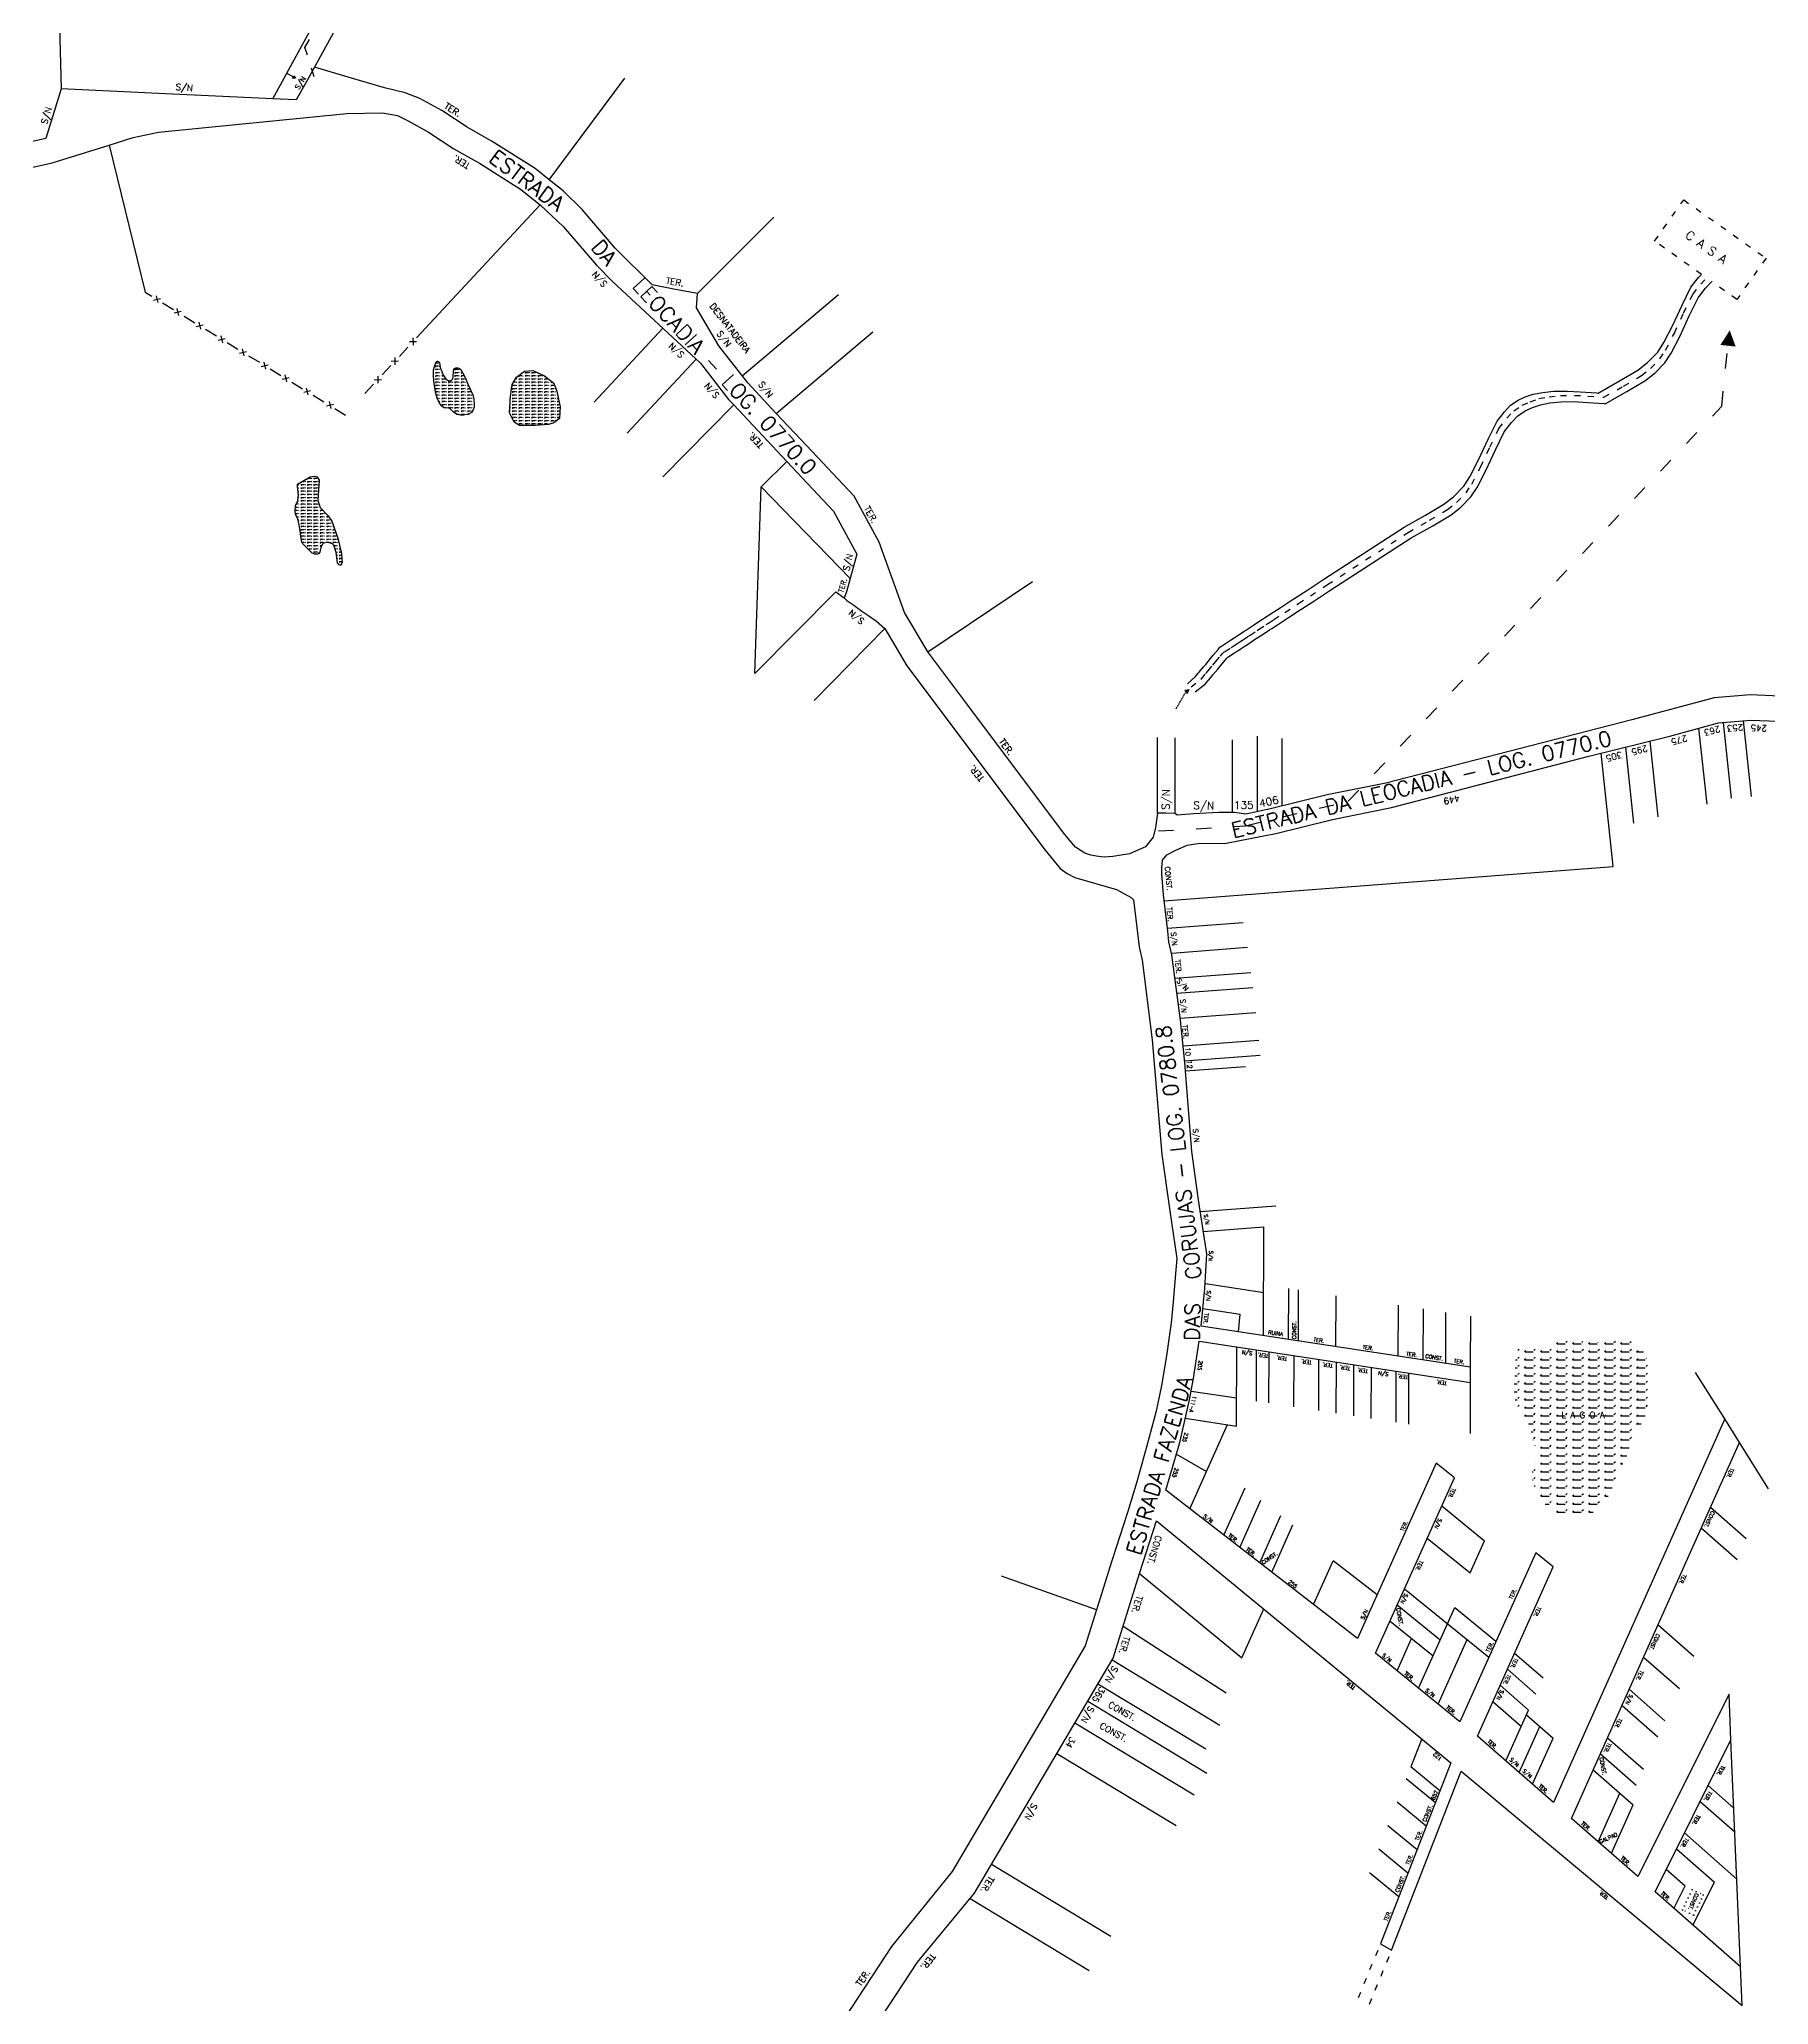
# Model space of a CAD drawing. Extents: x 714896 to 749292, y 8417558 to 8447149.
# Drawn here: x 738551 to 739237, y 8423813 to 8424592 of the extents above; entities that cross this region are included whole.
import ezdxf

# ---------------------------------------------------------------- set-up
doc = ezdxf.new("R2010")
doc.units = 0
doc.header["$MEASUREMENT"] = 0
for name, pattern in [('ACAD_ISO03W100', [30, 12, -18]), ('ACAD_ISO07W100', [3.5, 0.5, -3]), ('DASHED', [0.75, 0.5, -0.25])]:
    doc.linetypes.add(name, pattern=pattern)
for name, color, linetype in [('LOTE', 7, 'CONTINUOUS'), ('NUM-PORTA', 7, 'CONTINUOUS'), ('QUADRA', 6, 'CONTINUOUS'), ('REFERENCIA', 7, 'CONTINUOUS'), ('TEXTO', 7, 'CONTINUOUS'), ('TEXTODERUA', 3, 'CONTINUOUS')]:
    doc.layers.add(name, color=color, linetype=linetype)
doc.styles.add('ROMANS', font='ROMANS.SHX', dxfattribs={"height": 1.5})
pattern_1 = [(0, (0, 0), (0, 1.27), [1.27, -1.27]), (45, (1.27, 0), (9e-17, 1.27000054856), [0.3175, -1.161052, 0.3175, -1.796052])]

msp = doc.modelspace()

# ---------------------------------------------------------------- hatches: boundary and pattern name
at = {"layer": 'LOTE'}
for points in [[(738652.73, 8424576.45), (738652.04, 8424577.33), (738651.61, 8424576.43)], [(739221.11, 8424476.53), (739217.42, 8424470.8), (739223.48, 8424470.14)], [(739006.97, 8424334.29), (739005.15, 8424333.95), (739006.15, 8424332.63)]]:
    msp.add_hatch(color=7, dxfattribs=at).paths.add_polyline_path(points)
at = {"layer": 'REFERENCIA'}
h = msp.add_hatch(dxfattribs=at)
h.set_pattern_fill('FLEX', scale=0.2, style=0)
h.set_pattern_definition(pattern_1)
h.paths.add_polyline_path([(738723, 8424451.05), (738722.11, 8424453.05), (738721.33, 8424454.72), (738720.83, 8424455.83), (738720.25, 8424457.39), (738719.05, 8424459.61), (738718.24, 8424461.08), (738717.71, 8424461.5), (738717.13, 8424461.64), (738716.31, 8424461.64), (738715.76, 8424461.48), (738715.51, 8424461.05), (738715.36, 8424460.36), (738715.25, 8424458.27), (738715.1, 8424457.38), (738714.59, 8424456.87), (738713.82, 8424456.61), (738712.94, 8424456.76), (738712.3, 8424457.32), (738711.44, 8424458.73), (738710.09, 8424461.88), (738709.82, 8424463.87), (738709.49, 8424464.24), (738709.07, 8424464.38), (738708.78, 8424464.33), (738708.3, 8424463.47), (738707.47, 8424460.86), (738707.45, 8424458.41), (738707.66, 8424455.37), (738708.4, 8424451.59), (738708.94, 8424449.69), (738709.65, 8424448), (738710.65, 8424446.61), (738711.45, 8424445.93), (738712.25, 8424445.85), (738713.79, 8424445.69), (738714.19, 8424445.29), (738715.44, 8424444.14), (738716.88, 8424443.18), (738718.1, 8424442.94), (738719.38, 8424442.94), (738721.63, 8424443.42), (738722.5, 8424444.05), (738723.22, 8424445.11), (738723.55, 8424446.11), (738723.55, 8424447.11), (738723.38, 8424449.44)])
h = msp.add_hatch(dxfattribs=at)
h.set_pattern_fill('FLEX', scale=0.2, style=0)
h.set_pattern_definition(pattern_1)
h.paths.add_polyline_path([(738757.33, 8424447.42), (738756.37, 8424452.47), (738755.09, 8424455.61), (738751.49, 8424458.57), (738746.93, 8424460.65), (738743.57, 8424460.33), (738740.4, 8424458.01), (738738.59, 8424455.11), (738738.53, 8424454.31), (738737.77, 8424449.27), (738737.68, 8424445.1), (738737.58, 8424444.91), (738737.58, 8424443.93), (738739.42, 8424440.19), (738741.57, 8424438.87), (738746.19, 8424438.87), (738747.74, 8424438.87), (738752.97, 8424439.27), (738755.2, 8424439.9), (738757.34, 8424441.67), (738757.63, 8424446.41)])
h = msp.add_hatch(dxfattribs=at)
h.set_pattern_fill('FLEX', scale=0.2, style=0)
h.set_pattern_definition(pattern_1)
h.paths.add_polyline_path([(738661.66, 8424409.11), (738661.93, 8424413.19), (738662.16, 8424417.26), (738661.31, 8424418.51), (738660.4, 8424418.75), (738658.61, 8424418.55), (738653.6, 8424415.61), (738653.53, 8424414.81), (738653.9, 8424410.89), (738653.85, 8424410.81), (738653.85, 8424410.36), (738653.53, 8424408.51), (738652.81, 8424407.21), (738652.67, 8424404.66), (738652.88, 8424403.28), (738653.38, 8424402.45), (738653.69, 8424401.77), (738654.16, 8424399.47), (738654.61, 8424397.26), (738654.93, 8424394.95), (738655.25, 8424392.64), (738655.57, 8424392.17), (738659.36, 8424388.24), (738660.41, 8424387.83), (738661.65, 8424387.95), (738662, 8424388.13), (738662.41, 8424388.71), (738662.78, 8424390.49), (738663.35, 8424391.7), (738663.85, 8424392.28), (738665.23, 8424392.53), (738666.57, 8424392.23), (738667.4, 8424391.94), (738667.92, 8424391.47), (738668.94, 8424388.51), (738669.44, 8424384.49), (738670.1, 8424383.73), (738670.57, 8424383.55), (738670.92, 8424383.73), (738671.21, 8424384.67), (738671.12, 8424386.09), (738671.02, 8424388.14), (738669.6, 8424394.28), (738667.18, 8424401), (738665.73, 8424403.08), (738662.49, 8424406.44)])
h = msp.add_hatch(dxfattribs=at)
h.set_pattern_fill('FLEX', color=4, scale=0.5, style=0)
h.set_pattern_definition([(0, (0, 0), (0, 3.175), [3.175, -3.175]), (45, (3.175, 0), (2e-16, 3.1750013714), [0.79375, -2.90263, 0.79375, -4.49013])])
edge = h.paths.add_edge_path()
edge.add_spline(control_points=[(739143.32, 8424036.17), (739142.7, 8424039.38), (739141.63, 8424044.86), (739134.58, 8424052.4), (739136.49, 8424062.22), (739135.81, 8424076.01), (739148.14, 8424073.75), (739157.15, 8424077.93), (739167.87, 8424074.29), (739176.42, 8424078.63), (739183.32, 8424075.69), (739187.28, 8424071.94), (739189.44, 8424066.57), (739187.89, 8424060.14), (739189.78, 8424052.87), (739187.84, 8424045.28), (739182.37, 8424038.83), (739180.87, 8424031.01), (739176.55, 8424023.86), (739174.37, 8424016.62), (739168.78, 8424008.09), (739154, 8424003.38), (739142.59, 8424016.24), (739142.67, 8424026.63), (739145.95, 8424031.34), (739144.23, 8424034.49), (739143.32, 8424036.17)], knot_values=[0, 0, 0, 0, 9.685207, 16.515681, 28.825052, 40.105634, 46.762945, 60.053562, 69.893163, 78.148065, 86.846447, 90.136297, 94.455387, 103.424776, 109.111189, 116.606258, 125.838113, 133.928377, 139.871857, 150.734575, 156.451423, 170.015947, 190.230071, 195.887223, 200.514667, 205.767612, 205.767612, 205.767612, 205.767612], degree=3, periodic=0)
h.paths.add_polyline_path([(739154.25, 8424045.04), (739176.34, 8424045.04), (739176.34, 8424048.79), (739154.25, 8424048.79)], flags=24)

# ---------------------------------------------------------------- linework, layer by layer
at = {"layer": 'LOTE', "color": 7}
for p, q in [((738812.06, 8424491.13), (738842.27, 8424521.35)), ((738597.53, 8424490.28), (738598.19, 8424487.53)), ((738829.79, 8424458.53), (738867.99, 8424490.79)), ((738596.48, 8424488.58), (738599.23, 8424489.24)), ((738604.68, 8424483.45), (738607.43, 8424484.11)), ((738605.72, 8424485.15), (738606.38, 8424482.4)), ((738613.38, 8424478.12), (738616.13, 8424478.78)), ((738614.43, 8424479.82), (738615.09, 8424477.07)), ((738843.3, 8424443.67), (738881.5, 8424475.93)), ((738622.15, 8424472.64), (738624.9, 8424473.3)), ((738623.19, 8424474.35), (738623.85, 8424471.6)), ((738630.59, 8424467.55), (738633.34, 8424468.21)), ((738631.63, 8424469.25), (738632.29, 8424466.5)), ((738697.9, 8424472.1), (738700.72, 8424472.2)), ((738699.26, 8424473.57), (738699.36, 8424470.74)), ((738639.2, 8424462.19), (738641.95, 8424462.85)), ((738640.25, 8424463.9), (738640.9, 8424461.15)), ((738648.54, 8424458.93), (738649.2, 8424456.18)), ((738690.72, 8424464.32), (738693.54, 8424464.42)), ((738692.08, 8424465.79), (738692.18, 8424462.96)), ((738647.5, 8424457.22), (738650.25, 8424457.88)), ((738656, 8424452.02), (738658.75, 8424452.68)), ((738657.05, 8424453.72), (738657.71, 8424450.97)), ((738683.99, 8424456.97), (738686.82, 8424457.07)), ((738685.35, 8424458.43), (738685.45, 8424455.6)), ((738665.08, 8424446.6), (738667.83, 8424447.26)), ((738666.13, 8424448.31), (738666.79, 8424445.56)), ((739005.15, 8424333.95), (739006.97, 8424334.29)), ((739006.15, 8424332.63), (739006.97, 8424334.29)), ((739005.15, 8424333.95), (739006.15, 8424332.63)), ((738994.3, 8424285.32), (738994.3, 8424315.32)), ((739001.41, 8424285.14), (739001.41, 8424315.14)), ((739024.1, 8424285.61), (739024.1, 8424314.4)), ((739034.01, 8424285.92), (739034.01, 8424315.8)), ((739043.75, 8424288.15), (739043.75, 8424314.81)), ((738997.01, 8424250.61), (739174.99, 8424264.19)), ((738998.29, 8424239.69), (739028.31, 8424241.98)), ((739000, 8424229.85), (739030.02, 8424232.14)), ((739001.28, 8424219.93), (739031.3, 8424222.23)), ((739002.05, 8424213.98), (739032.07, 8424216.27)), ((739003.32, 8424204.07), (739033.34, 8424206.36)), ((739004.5, 8424193.13), (739034.5, 8424195.42)), ((739005.07, 8424187.16), (739035.07, 8424189.44)), ((739005.46, 8424183.17), (739029.22, 8424184.99)), ((739011.27, 8424127.5), (739041.28, 8424129.79)), ((739012.5, 8424119.6), (739036.51, 8424121.43)), ((738987.23, 8423984.07), (739027.79, 8423950.72)), ((738980.69, 8423963.22), (739021.59, 8423936.76)), ((738976.36, 8423949.86), (739019.05, 8423924.04)), ((738970.77, 8423940.39), (739013.46, 8423914.57)), ((738966.71, 8423933.5), (739013.92, 8423904.94)), ((738961.63, 8423924.88), (739008.84, 8423896.33)), ((738954.52, 8423912.82), (739001.73, 8423884.27)), ((738928.61, 8423868.89), (738975.83, 8423840.34)), ((738920.1, 8423855.32), (738967.32, 8423826.77))]:
    msp.add_line(p, q, dxfattribs=at)
at = {"layer": 'LOTE', "color": 7, "linetype": 'DASHED', "ltscale": 0.1}
msp.add_line((739001.73, 8424326.62), (739005.58, 8424333.28), dxfattribs=at)
at = {"layer": 'LOTE', "color": 7}
for points in [[(738643.81, 8424568.26), (738710.26, 8424689.86), (738692.34, 8424698.75), (738700.81, 8424716.87), (738727.71, 8424703.58), (738660.35, 8424580.81)], [(738557.03, 8424682.18), (738559.9, 8424572.22)], [(738651.86, 8424576.95), (738649.27, 8424578.26)], [(738753.32, 8424536.21), (738783.24, 8424576.43)], [(738578.9, 8424549.98), (738593.14, 8424491.7)], [(738749.75, 8424526.24), (738700.73, 8424473.55)], [(738593.14, 8424491.7), (738595.84, 8424490.04)], [(738600.1, 8424487.43), (738604.36, 8424484.81)], [(738608.62, 8424482.2), (738612.89, 8424479.58)], [(738617.15, 8424476.97), (738621.41, 8424474.36)], [(738771.07, 8424448.07), (738798.31, 8424477.36)], [(738625.67, 8424471.74), (738629.94, 8424469.13)], [(738697.33, 8424469.89), (738693.92, 8424466.23)], [(738634.2, 8424466.51), (738638.46, 8424463.9)], [(738642.72, 8424461.28), (738646.98, 8424458.67)], [(738690.52, 8424462.57), (738687.11, 8424458.91)], [(738784.26, 8424435.83), (738811.51, 8424465.12)], [(738651.25, 8424456.06), (738655.51, 8424453.44)], [(738683.7, 8424455.24), (738680.3, 8424451.58)], [(738659.77, 8424450.83), (738664.03, 8424448.21)], [(738668.29, 8424445.6), (738672.56, 8424442.98)], [(738798.35, 8424418.54), (738826.42, 8424447.03)], [(738837.27, 8424414.58), (738847.49, 8424424.6)], [(738834.74, 8424340.62), (738837.27, 8424414.58)], [(738837.27, 8424414.58), (738872.59, 8424378.29)], [(738903.32, 8424349.15), (738944.82, 8424377.03)], [(738834.74, 8424340.62), (738866.87, 8424373.01), (738870.21, 8424370.54)], [(738858.3, 8424329.86), (738886.28, 8424358.45)], [(738858.3, 8424329.86), (738886.28, 8424358.45)], [(739212.16, 8424288.83), (739208.94, 8424318.97)], [(739221.85, 8424291.17), (739218.64, 8424321.22)], [(739229.8, 8424291.85), (739226.59, 8424321.87)], [(739183.11, 8424281.39), (739179.9, 8424311.45)], [(739192.81, 8424283.87), (739189.61, 8424313.84)], [(739174.98, 8424264.28), (739170.2, 8424309.05)], [(739036.4, 8424078.29), (739036.51, 8424121.43)], [(739013.37, 8424098.97), (739036.44, 8424095.45)], [(739046.28, 8424076.78), (739046.34, 8424097)], [(739050.24, 8424076.18), (739050.29, 8424096.4)], [(739065.07, 8424073.92), (739065.12, 8424094.14)], [(739012.38, 8424089.02), (739027.17, 8424086.76)], [(739026.51, 8424079.79), (739027.16, 8424086.76)], [(739089.78, 8424070.15), (739089.84, 8424090.37)], [(739099.67, 8424068.64), (739099.72, 8424088.87)], [(739108.56, 8424067.29), (739108.62, 8424087.51)], [(739118.45, 8424065.78), (739118.5, 8424086)], [(739025.64, 8424042.51), (739025.73, 8424073.84)], [(739033.58, 8424052.41), (739033.64, 8424072.64)], [(739038.53, 8424051.66), (739038.58, 8424071.88)], [(739048.41, 8424050.15), (739048.47, 8424070.38)], [(739058.3, 8424048.65), (739058.35, 8424068.87)], [(739065.22, 8424047.59), (739065.27, 8424067.82)], [(739072.14, 8424046.54), (739072.19, 8424066.76)], [(739079.06, 8424045.48), (739079.11, 8424065.71)], [(739088.94, 8424043.98), (739089, 8424064.2)], [(739093.89, 8424043.22), (739093.94, 8424063.45)], [(739219.13, 8424045.33), (739207.59, 8424063.64)], [(739007.68, 8424056.36), (739025.67, 8424053.62)], [(739118.38, 8424039.49), (739118.43, 8424059.72)], [(739005.37, 8424045.6), (739025.64, 8424042.51)], [(739007.17, 8424009.71), (739022.15, 8424043.04)], [(739001.68, 8424031.51), (739013.82, 8424024.52)], [(739236.54, 8424017.68), (739225, 8424036)], [(739020.61, 8423999.31), (739029.05, 8424018.07)], [(739026.94, 8423994.41), (739035.37, 8424013.17)], [(739107, 8424010.86), (739123.97, 8423997.08)], [(739213.53, 8424010.34), (739227.69, 8423997.9)], [(739034.85, 8423988.29), (739043.28, 8424007.05)], [(739039.6, 8423984.62), (739048.03, 8424003.38)], [(739209.86, 8424002.12), (739224.02, 8423989.68)], [(739101.26, 8423998.09), (739118.26, 8423984.29)], [(739118.26, 8423984.29), (739123.97, 8423997.08)], [(739056.2, 8423971.77), (739063.99, 8423989.1)], [(739081.39, 8423975.63), (739063.99, 8423989.1)], [(738970.2, 8423969.72), (738932.47, 8423983)], [(739092.24, 8423978.02), (739125.62, 8423950.92)], [(739027.79, 8423950.72), (739036.49, 8423970.07)], [(739089.37, 8423971.64), (739106.42, 8423957.8)], [(739097.85, 8423938.62), (739112.13, 8423970.59)], [(739112.14, 8423970.58), (739128.49, 8423957.3)], [(739086.51, 8423965.25), (739103.56, 8423951.4)], [(739192.73, 8423963.78), (739206.88, 8423951.34)], [(739089.31, 8423945.55), (739095.02, 8423958.34)], [(739105.61, 8423932.31), (739117.04, 8423957.89)], [(739132.99, 8423946.17), (739144.27, 8423936.31)], [(739135.85, 8423952.56), (739147.14, 8423942.7)], [(739187.01, 8423950.99), (739201.17, 8423938.55)], [(739130.12, 8423939.78), (739141.41, 8423929.92)], [(739181.3, 8423938.21), (739195.46, 8423925.77)], [(739127.26, 8423933.39), (739138.55, 8423923.53)], [(739132.43, 8423909.84), (739141.41, 8423929.93)], [(739178.45, 8423931.82), (739192.6, 8423919.38)], [(739137.7, 8423905.23), (739145.86, 8423923.49)], [(739140.59, 8423928.1), (739151.14, 8423918.89)], [(739099.07, 8423918.63), (739094.72, 8423907.45)], [(739142.98, 8423900.63), (739151.14, 8423918.89)], [(739172.73, 8423919.04), (739186.89, 8423906.6)], [(739225.36, 8423828.24), (739221.62, 8423918.23)], [(739106.3, 8423897.92), (739094.72, 8423907.45)], [(739167.02, 8423906.26), (739182.8, 8423892.39)], [(739169.88, 8423912.65), (739184.04, 8423900.21)], [(739104.49, 8423893.26), (739092.9, 8423902.79)], [(739212.53, 8423900.06), (739222.75, 8423891.08)], [(739100.87, 8423883.94), (739089.28, 8423893.47)], [(739168.97, 8423877.84), (739177.54, 8423897.02)], [(739174.23, 8423873.22), (739182.8, 8423892.39)], [(739209.4, 8423893.8), (739223.14, 8423881.72)], [(739097.24, 8423874.62), (739085.65, 8423884.15)], [(739200.01, 8423875.02), (739215.03, 8423861.81)], [(739203.14, 8423881.28), (739223.92, 8423863)], [(739093.62, 8423865.3), (739082.03, 8423874.83)], [(739090, 8423856), (739078.41, 8423865.53)], [(739195.99, 8423866.97), (739203.49, 8423860.36)], [(739199.02, 8423851.42), (739203.49, 8423860.36)], [(739206.53, 8423844.81), (739215.03, 8423861.81)]]:
    msp.add_lwpolyline(points, dxfattribs=at)
at = {"layer": 'LOTE', "color": 7, "linetype": 'ACAD_ISO03W100', "ltscale": 0.3}
msp.add_lwpolyline([(738660.14, 8424576.93), (738656.49, 8424588.67), (738711.31, 8424684.05), (738712.71, 8424686.55), (738712.94, 8424691.73)], dxfattribs=at)
at = {"layer": 'LOTE', "color": 7}
msp.add_lwpolyline([(738652.04, 8424577.33), (738652.73, 8424576.45), (738651.61, 8424576.43), (738652.04, 8424577.33)], close=True, dxfattribs=at)
at = {"layer": 'LOTE', "color": 7, "linetype": 'ACAD_ISO03W100', "ltscale": 0.2}
for points in [[(739209.91, 8424498.75), (739191.31, 8424511.94), (739202.88, 8424528.26), (739235.5, 8424505.11), (739223.93, 8424488.8), (739213.99, 8424495.85)], [(739007.7, 8424335.29), (739011.56, 8424338.28), (739011.75, 8424338.52), (739013.55, 8424340.63), (739014.37, 8424341.63), (739016.28, 8424343.94), (739017.38, 8424345.28), (739019.27, 8424347.53), (739020.16, 8424348.59), (739020.8, 8424349.14), (739021.16, 8424349.36), (739023.6, 8424350.98), (739024.79, 8424351.74), (739026.18, 8424352.65), (739027.37, 8424353.43), (739028.02, 8424353.85), (739030.2, 8424355.28), (739031.1, 8424355.86), (739033.85, 8424357.63), (739034.44, 8424358.02), (739037.43, 8424359.97), (739038.29, 8424360.53), (739040.49, 8424361.96), (739044.88, 8424364.84), (739049.57, 8424367.89), (739050.23, 8424368.32), (739054.99, 8424371.42), (739061.74, 8424375.82), (739093.64, 8424396.48), (739102.19, 8424401.33), (739109.27, 8424405.55), (739112.87, 8424408.32), (739116.62, 8424412.17), (739118.86, 8424415.62), (739122.36, 8424422.36), (739126, 8424430.28), (739129.65, 8424437.66), (739132.78, 8424441.72), (739135.52, 8424444.65), (739138.91, 8424446.87), (739141.99, 8424448.28), (739145.46, 8424449.51), (739149.53, 8424450.26), (739154.02, 8424450.71), (739159.54, 8424450.81), (739164.87, 8424450.53), (739171.23, 8424450.04), (739179.03, 8424454.47), (739186.11, 8424458.69), (739189.71, 8424461.46), (739193.46, 8424465.31), (739195.71, 8424468.75), (739199.2, 8424475.49), (739202.85, 8424483.41), (739206.49, 8424490.8), (739209.62, 8424494.85), (739212.16, 8424497.56)], [(739073.98, 8423816.06), (739082.75, 8423837.36)], [(739078.36, 8423813.52), (739087.13, 8423834.81)]]:
    msp.add_lwpolyline(points, dxfattribs=at)
at = {"layer": 'LOTE', "color": 7, "ltscale": 0.5}
for points in [[(739006.19, 8424336.53), (739009.4, 8424339.37), (739010.49, 8424340.7), (739010.84, 8424341.14), (739012.62, 8424343.23), (739013.45, 8424344.24), (739015.37, 8424346.55), (739016.46, 8424347.89), (739018.35, 8424350.13), (739019.1, 8424351.04), (739019.44, 8424351.33), (739019.66, 8424351.47), (739022.12, 8424353.09), (739023.3, 8424353.84), (739024.71, 8424354.77), (739025.88, 8424355.54), (739026.53, 8424355.95), (739028.72, 8424357.39), (739029.61, 8424357.96), (739032.38, 8424359.75), (739032.98, 8424360.15), (739035.95, 8424362.08), (739036.81, 8424362.64), (739039.01, 8424364.07), (739043.4, 8424366.96), (739048.09, 8424370), (739048.74, 8424370.43), (739053.51, 8424373.53), (739060.26, 8424377.93), (739092.09, 8424398.55), (739100.6, 8424403.38), (739107.83, 8424407.69), (739111.69, 8424410.66), (739115.74, 8424414.81), (739118.18, 8424418.56), (739121.76, 8424425.47), (739125.42, 8424433.41), (739128.93, 8424440.54), (739131.84, 8424444.3), (739134.3, 8424446.93), (739137.28, 8424448.88), (739140.08, 8424450.17), (739143.26, 8424451.29), (739147.04, 8424451.99), (739151.32, 8424452.42), (739156.65, 8424452.51), (739161.86, 8424452.24), (739168.46, 8424451.74), (739168.93, 8424451.68), (739168.93, 8424451.68), (739177.44, 8424456.52), (739184.67, 8424460.82), (739188.53, 8424463.79), (739192.58, 8424467.95), (739195.02, 8424471.7), (739198.6, 8424478.6), (739202.26, 8424486.54), (739205.77, 8424493.67), (739208.68, 8424497.44), (739209.91, 8424498.75)], [(739009.23, 8424333.31), (739013.33, 8424336.49), (739013.68, 8424336.93), (739015.46, 8424339.02), (739016.3, 8424340.03), (739018.21, 8424342.35), (739019.3, 8424343.68), (739021.19, 8424345.93), (739021.94, 8424346.83), (739022.29, 8424347.12), (739022.51, 8424347.26), (739024.96, 8424348.88), (739026.15, 8424349.64), (739027.55, 8424350.56), (739028.73, 8424351.33), (739029.38, 8424351.75), (739031.57, 8424353.18), (739032.45, 8424353.76), (739035.23, 8424355.54), (739035.82, 8424355.94), (739038.79, 8424357.87), (739039.66, 8424358.43), (739041.85, 8424359.87), (739046.25, 8424362.75), (739050.93, 8424365.8), (739051.59, 8424366.22), (739056.36, 8424369.32), (739063.1, 8424373.72), (739094.94, 8424394.34), (739103.44, 8424399.17), (739110.67, 8424403.48), (739114.54, 8424406.45), (739118.58, 8424410.6), (739121.03, 8424414.36), (739124.6, 8424421.26), (739128.26, 8424429.2), (739131.78, 8424436.33), (739134.69, 8424440.1), (739137.14, 8424442.72), (739140.12, 8424444.68), (739142.93, 8424445.96), (739146.1, 8424447.08), (739149.88, 8424447.78), (739154.16, 8424448.22), (739159.5, 8424448.31), (739164.71, 8424448.04), (739171.3, 8424447.53), (739171.78, 8424447.47), (739171.78, 8424447.47), (739180.28, 8424452.31), (739187.52, 8424456.62), (739191.38, 8424459.58), (739195.42, 8424463.74), (739197.87, 8424467.49), (739201.45, 8424474.39), (739205.1, 8424482.33), (739208.62, 8424489.47), (739211.53, 8424493.23), (739213.99, 8424495.85)]]:
    msp.add_lwpolyline(points, dxfattribs=at)
at = {"layer": 'LOTE', "color": 7, "linetype": 'ACAD_ISO03W100', "ltscale": 0.5}
msp.add_lwpolyline([(738994.75, 8424278.25), (739029.19, 8424280.3), (739069.96, 8424290.02), (739217.95, 8424446.49), (739220.73, 8424473.3)], dxfattribs=at)
at = {"layer": 'LOTE', "color": 7, "linetype": 'ACAD_ISO07W100', "ltscale": 0.5}
msp.add_lwpolyline([(739210.63, 8423856.82), (739206.75, 8423848.74), (739202.4, 8423850.84), (739206.29, 8423858.91)], close=True, dxfattribs=at)
at = {"layer": 'QUADRA', "color": 6, "linetype": 'CONTINUOUS'}
for points in [[(739240.95, 8424331.68), (739229.24, 8424332.11), (739214.89, 8424330.94), (739182.3, 8424322.22), (739084.86, 8424297.23), (739061.56, 8424292.54), (739039.07, 8424287.04), (739029.3, 8424284.88), (739024.91, 8424285.61), (739024.1, 8424285.61), (739018.67, 8424285.59), (739008.73, 8424285.01), (739002.19, 8424284.43), (739001.41, 8424285.14), (738997.61, 8424285.24), (738994.3, 8424285.32), (738993.56, 8424279.67), (738992.69, 8424275.76), (738989.66, 8424271.99), (738983.23, 8424269.17), (738976.67, 8424268.06), (738973.25, 8424267.91), (738969.99, 8424268.28), (738967.92, 8424268.67), (738965.51, 8424269.45), (738961.82, 8424271.84), (738957.59, 8424276.81), (738936.44, 8424305.01), (738918.77, 8424328.56), (738903.32, 8424349.15), (738894.14, 8424364.81), (738884, 8424392.6), (738874.1, 8424410.87), (738855.23, 8424430.96), (738843.3, 8424443.67), (738831.97, 8424455.73), (738820.57, 8424470.36), (738811.71, 8424485.48), (738812.06, 8424491.13), (738802.67, 8424492.93), (738794.12, 8424494.56), (738779.4, 8424509.07), (738766.33, 8424524.47), (738758.8, 8424531.8), (738753.32, 8424536.21), (738747.78, 8424540.66), (738730.74, 8424551.42), (738720.73, 8424557.01), (738710.7, 8424563.62), (738702.07, 8424568.44), (738696.25, 8424570.69), (738688.03, 8424572.69), (738673.68, 8424576.83), (738660.35, 8424580.81), (738656.88, 8424574.67), (738652.99, 8424567.83), (738643.81, 8424568.26), (738601.31, 8424570.27), (738559.9, 8424572.22), (738553.76, 8424552.56), (738473.42, 8424534.59)], [(738879.62, 8423800.11), (738899.28, 8423830.11), (738899.28, 8423830.11), (738921.87, 8423857.47), (738976.74, 8423950.5), (738987.23, 8423984.07), (738994, 8424005), (739110.65, 8423909.11), (739082.75, 8423837.36), (739087.13, 8423834.81), (739114.71, 8423905.74), (739226, 8423813), (739225.36, 8423828.24), (739191.51, 8423858.03), (739221.62, 8423918.23), (739220.87, 8423936.22), (739184.75, 8423863.98), (739158.46, 8423887.08), (739225, 8424036), (739219.13, 8424045.33), (739151.26, 8423893.39), (739121.13, 8423919.7), (739151.13, 8423986.7), (739144.22, 8423992.32), (739114.15, 8423925.38), (739080.77, 8423952.48), (739112, 8424022), (739104.83, 8424027.82), (739073.6, 8423958.3), (738997.68, 8424017.05), (739003.15, 8424036.02), (739006.92, 8424052.28), (739008.67, 8424061.39), (739010.9, 8424076.1), (739118.43, 8424059.72), (739118.45, 8424065.78), (739011.68, 8424082.05), (739013.17, 8424096.98), (739013.89, 8424110.7), (739010.97, 8424129.47), (739010.41, 8424132.99), (739007.96, 8424151.28), (739005.19, 8424186.55), (739003.43, 8424203.25), (739000.09, 8424229.21), (738998.88, 8424234.32), (738998.43, 8424238.48), (738996.74, 8424252.96), (738996.12, 8424261.21), (738996.01, 8424263.54), (738996.28, 8424266.65), (738998.08, 8424268.8), (739001.58, 8424270.59), (739006.11, 8424272.64), (739011.19, 8424273.44), (739020.9, 8424273.27), (739020.9, 8424273.27), (739041.23, 8424277.27), (739063.74, 8424282.77), (739087.1, 8424287.49), (739165.34, 8424307.82), (739197.36, 8424315.84), (739216.61, 8424321.05), (739229.46, 8424322.1), (739240.24, 8424321.7)]]:
    msp.add_lwpolyline(points, dxfattribs=at)
at = {"layer": 'QUADRA'}
msp.add_lwpolyline([(738491.52, 8424528.39), (738556.36, 8424542.9), (738578.9, 8424549.98), (738588.44, 8424552.98), (738598.51, 8424555.1), (738673.09, 8424562.41), (738687.23, 8424562.68), (738693.2, 8424561.61), (738697.46, 8424559.56), (738705.5, 8424555.07), (738715.53, 8424548.46), (738725.63, 8424542.82), (738741.96, 8424532.51), (738749.75, 8424526.24), (738759.02, 8424517.63), (738772.01, 8424502.32), (738778.33, 8424495.91), (738813.2, 8424463.55), (738824.37, 8424449.22), (738826.42, 8424447.03), (738847.49, 8424424.6), (738865.93, 8424404.97), (738870.16, 8424397.15), (738875.21, 8424387.83), (738872.59, 8424378.29), (738871.14, 8424373), (738870.21, 8424370.54), (738871.23, 8424369.56), (738873.96, 8424367.65), (738877.25, 8424365.34), (738879.96, 8424363.44), (738883.02, 8424361.3), (738886.28, 8424358.45), (738894.98, 8424343.6), (738949.78, 8424270.57), (738955.84, 8424263.43), (738958.62, 8424261.41), (738961.55, 8424259.8), (738978.08, 8424255.06), (738983.94, 8424251.84), (738984.89, 8424250.97), (738987.03, 8424232.29), (738988.26, 8424227.06), (738992.18, 8424195.49), (738996.01, 8424150.07), (738999.19, 8424127.69), (739002.03, 8424108.86), (739001.36, 8424101.37), (739000.58, 8424091.66), (738999.76, 8424083.43), (738999.02, 8424077.78), (738997.88, 8424070.28), (738995.88, 8424058.54), (738993.85, 8424048.33), (738990.11, 8424034.7), (738986.16, 8424020.41), (738982.55, 8424008.6), (738976.23, 8423989.03), (738970.2, 8423969.72), (738965.7, 8423955.41), (738912.99, 8423866.03), (738888.92, 8423836.33), (738870.38, 8423807.89)], dxfattribs=at)
at = {"layer": 'REFERENCIA', "color": 7, "linetype": 'CONTINUOUS', "extrusion": (-4.45338e-05, -1.2657e-05, 1), "elevation": 370.05}
msp.add_lwpolyline([(738708.96, 8424449.7), (738708.42, 8424451.6), (738707.68, 8424455.38), (738707.47, 8424458.42), (738707.49, 8424460.87), (738708.32, 8424463.48), (738708.8, 8424464.34), (738709.09, 8424464.39), (738709.51, 8424464.25), (738709.84, 8424463.88), (738710.11, 8424461.89), (738711.46, 8424458.74), (738712.32, 8424457.33), (738712.96, 8424456.77), (738713.84, 8424456.62), (738714.61, 8424456.88), (738715.12, 8424457.39), (738715.27, 8424458.28), (738715.38, 8424460.37), (738715.53, 8424461.06), (738715.78, 8424461.49), (738716.33, 8424461.65), (738717.15, 8424461.65), (738717.73, 8424461.51), (738718.26, 8424461.09), (738719.07, 8424459.62), (738720.27, 8424457.4), (738720.85, 8424455.84), (738721.35, 8424454.73), (738722.13, 8424453.06), (738723.02, 8424451.06), (738723.4, 8424449.45), (738723.57, 8424447.12), (738723.57, 8424446.12), (738723.24, 8424445.12), (738722.52, 8424444.06), (738721.65, 8424443.43), (738719.4, 8424442.95), (738718.12, 8424442.95), (738716.9, 8424443.19), (738715.46, 8424444.15), (738714.21, 8424445.3), (738713.81, 8424445.7), (738712.27, 8424445.86), (738711.47, 8424445.94), (738710.67, 8424446.62), (738709.67, 8424448.01), (738708.96, 8424449.7)], close=True, dxfattribs=at)
at = {"layer": 'REFERENCIA', "color": 7, "linetype": 'CONTINUOUS', "extrusion": (-0.000847712, -0.007685, 0.99997), "elevation": -64854.23}
msp.add_lwpolyline([(738737.85, 8424195.47), (738737.94, 8424199.63), (738738.7, 8424204.67), (738738.76, 8424205.47), (738740.57, 8424208.37), (738743.74, 8424210.69), (738747.1, 8424211.01), (738751.66, 8424208.93), (738755.26, 8424205.97), (738756.54, 8424202.83), (738757.5, 8424197.78), (738757.8, 8424196.77), (738757.51, 8424192.03), (738755.37, 8424190.26), (738753.14, 8424189.63), (738747.91, 8424189.23), (738746.36, 8424189.23), (738741.74, 8424189.23), (738739.59, 8424190.55), (738737.75, 8424194.29), (738737.75, 8424195.27), (738737.85, 8424195.47)], close=True, dxfattribs=at)
at = {"layer": 'REFERENCIA', "color": 7, "linetype": 'CONTINUOUS', "elevation": 509.58}
msp.add_lwpolyline([(738653.9, 8424410.89), (738653.53, 8424414.81), (738653.6, 8424415.61), (738658.61, 8424418.55), (738660.4, 8424418.75), (738661.31, 8424418.51), (738662.16, 8424417.26), (738661.93, 8424413.19), (738661.66, 8424409.11), (738662.49, 8424406.44), (738665.73, 8424403.08), (738667.18, 8424401), (738669.6, 8424394.28), (738671.02, 8424388.14), (738671.12, 8424386.09), (738671.21, 8424384.67), (738670.92, 8424383.73), (738670.57, 8424383.55), (738670.1, 8424383.73), (738669.44, 8424384.49), (738668.94, 8424388.51), (738667.92, 8424391.47), (738667.4, 8424391.94), (738666.57, 8424392.23), (738665.23, 8424392.53), (738663.85, 8424392.28), (738663.35, 8424391.7), (738662.78, 8424390.49), (738662.41, 8424388.71), (738662, 8424388.13), (738661.65, 8424387.95), (738660.41, 8424387.83), (738659.36, 8424388.24), (738655.57, 8424392.17), (738655.25, 8424392.64), (738654.93, 8424394.95), (738654.61, 8424397.26), (738654.16, 8424399.47), (738653.69, 8424401.77), (738653.38, 8424402.45), (738652.88, 8424403.28), (738652.67, 8424404.66), (738652.81, 8424407.21), (738653.53, 8424408.51), (738653.85, 8424410.36), (738653.85, 8424410.81), (738653.9, 8424410.89)], close=True, dxfattribs=at)

# ---------------------------------------------------------------- texts
at = {"layer": 'NUM-PORTA', "color": 7, "style": 'ROMANS'}
for s, height, rotation, p in [('S/N', 2, 58.24286, (738654.11, 8424571.72)), ('S/N', 2.5, 355.90542, (738605.17, 8424571.76)), ('S/N', 2.5, 72.91184, (738554.25, 8424557.98)), ('S/N', 2.5, 131.76346, (738776.52, 8424495.11)), ('S/N', 2.5, 307.8341, (738819.46, 8424475.16)), ('S/N', 2.5, 137.07045, (738807.11, 8424467.22)), ('S/N', 2.5, 131.44402, (738821.02, 8424450.95)), ('S/N', 2.5, 307.8341, (738835.99, 8424455.08)), ('S/N', 2.5, 76.52366, (738872.11, 8424381.02)), ('S/N', 2.5, 140.17549, (738878.52, 8424361.75)), ('263', 2.5, 195.00277, (739216.96, 8424319.96)), ('253', 2.5, 184.74493, (739226.33, 8424320.6)), ('245', 2.5, 177.91236, (739235.94, 8424320.13)), ('295', 2.5, 195.00277, (739188.15, 8424312.27)), ('275', 2.5, 195.00277, (739203.87, 8424316.28)), ('305', 2.5, 195.00277, (739178.05, 8424309.74)), ('S/N', 3, 88.72607, (738999.08, 8424286.55)), ('S/N', 3, 358.72607, (739008.53, 8424286.92)), ('135', 3, 0.50762, (739024.7, 8424286.92)), ('406', 3, 12.21339, (739035.05, 8424287.6)), ('449', 2.5, 193.056, (739113.73, 8424292.52)), ('S/N', 2, 275.63872, (738999.67, 8424238.13)), ('S/N', 2, 311.79443, (739001.74, 8424218.69)), ('S/N', 2, 275.63872, (739003.34, 8424211.54)), ('10', 2, 272.41661, (739005.34, 8424192.48)), ('12', 2, 272.41661, (739005.98, 8424187.37)), ('S/N', 2, 275.63872, (739008.4, 8424160.19)), ('S/N', 1.5, 279.25468, (739012.73, 8424126.23)), ('S/N', 1.5, 264.67621, (739014.94, 8424111.99)), ('S/N', 1.5, 264.67621, (739014.03, 8424096.22)), ('34', 2.5, 240.4667, (738959.88, 8423919.63))]:
    msp.add_text(s, height=height, rotation=rotation, dxfattribs=at).set_placement(p)
at = {"layer": 'NUM-PORTA', "style": 'ROMANS'}
for s, height, rotation, p in [('S/N', 1.5, 171.33735, (739032.04, 8424071.92)), ('205', 1.5, 261.46189, (739010.79, 8424068.52)), ('S/N', 1.5, 171.33735, (739086.03, 8424063.69)), ('111-A', 1.5, 257.24135, (739008.31, 8424054.57)), ('235', 1.5, 254.7234, (739005.18, 8424040.12)), ('255', 1.5, 251.67911, (739001.34, 8424026.09)), ('S/N', 1.5, 321.76965, (739012.33, 8424006.5)), ('S/N', 1.5, 243.86718, (739105.79, 8424006.03)), ('255', 1.5, 321.76965, (739045.94, 8423980.5)), ('S/N', 1.5, 63.86718, (739076.13, 8423965.69)), ('S/N', 1.5, 243.86718, (739092.38, 8423976.32)), ('S/N', 2.5, 241.00987, (738976.7, 8423947.74)), ('S/N', 1.5, 320.26326, (739083.19, 8423951.42)), ('365', 2.5, 238.33471, (738971.66, 8423939.45)), ('S/N', 1.5, 320.26326, (739100.31, 8423937.52)), ('S/N', 1.5, 243.86718, (739130.37, 8423938.1)), ('S/N', 2.5, 241.00987, (738967.28, 8423931.78)), ('S/N', 1.5, 243.86718, (739181.46, 8423936.34)), ('122', 1.5, 138.05586, (739107.21, 8423910.83)), ('S/N', 1.5, 318.05586, (739133.73, 8423910.12)), ('S/N', 1.5, 318.05586, (739138.85, 8423905.64)), ('S/N', 2.5, 242.52268, (738944.69, 8423893.36)), ('652', 1.5, 67.59208, (739104.14, 8423894.17))]:
    msp.add_text(s, height=height, rotation=rotation, dxfattribs=at).set_placement(p)
at = {"layer": 'TEXTO', "style": 'ROMANS'}
for s, height, rotation, p in [('TER.', 2.5, 326.98318, (738711.43, 8424564.84)), ('TER.', 2.5, 148.96592, (738722.22, 8424542.53)), ('C A S A', 3.5, 324.64646, (739203.17, 8424513.55)), ('TER.', 2.5, 350.10398, (738799.4, 8424495.11)), ('DESNATADEIRA', 2.5, 307.6704, (738816.71, 8424486.09)), ('TER.', 2.5, 133.39478, (738838.54, 8424431.41)), ('TER.', 2.5, 299.48479, (738877.91, 8424406.03)), ('TER.', 2, 73.01211, (738869.74, 8424372.49)), ('TER.', 2.5, 306.15281, (738931.38, 8424313.67)), ('TER.', 2.5, 129.23726, (738925.94, 8424299.19)), ('TER.', 1.5, 263.1864, (739013.1, 8424087.26)), ('RUINA', 1.5, 351.33735, (739038.13, 8424078.95)), ('CONST.', 1.5, 89.24617, (739049.25, 8424076.89)), ('TER.', 1.5, 351.33735, (739056.11, 8424076.07)), ('TER.', 1.5, 171.33735, (739038.38, 8424070.95)), ('TER.', 1.5, 171.33735, (739045.8, 8424069.82)), ('TER.', 1.5, 351.33735, (739075.57, 8424073.1)), ('TER.', 1.5, 351.33735, (739092.87, 8424070.46)), ('CONST.', 1.5, 351.33735, (739100.39, 8424069.49)), ('TER.', 1.5, 171.33735, (739055.55, 8424068.34)), ('TER.', 1.5, 171.33735, (739063.93, 8424067.06)), ('TER.', 1.5, 171.33735, (739070.83, 8424066.01)), ('TER.', 1.5, 171.33735, (739077.85, 8424064.94)), ('TER.', 1.5, 171.33735, (739093.77, 8424062.51)), ('TER.', 1.5, 351.33735, (739111.7, 8424067.6)), ('TER.', 1.5, 171.33735, (739109.15, 8424060.17)), ('TER.', 1.5, 243.86718, (739221.56, 8424026.06)), ('TER.', 1.5, 243.86718, (739111.23, 8424018.14)), ('CONST.', 1.5, 243.86718, (739213.93, 8424009)), ('TER.', 1.5, 321.76965, (739022.19, 8423998.87)), ('TER.', 1.5, 63.86718, (739091.82, 8424000.62)), ('CONST.', 2.5, 253.28367, (738993.72, 8423999.4)), ('TER.', 1.5, 321.76965, (739029.23, 8423993.42)), ('CONST.', 1.5, 34.46314, (739036.22, 8423987.57)), ('TER.', 1.5, 243.86718, (739098.3, 8423989.36)), ('TER.', 1.5, 63.86718, (739134.86, 8423973.69)), ('TER.', 1.5, 243.86718, (739202.73, 8423983.94)), ('TER.', 2.5, 253.28367, (738986.13, 8423975.53)), ('CONST.', 1.5, 279.7486, (739088.99, 8423970.31)), ('TER.', 1.5, 243.86718, (739145.13, 8423971.08)), ('TER.', 2.5, 253.28367, (738981.09, 8423959.43)), ('TER.', 1.5, 63.86718, (739125.73, 8423952.77)), ('CONST.', 1.5, 243.86718, (739192.2, 8423960.37)), ('TER.', 1.5, 320.26326, (739091.93, 8423944.22)), ('TER.', 1.5, 243.86718, (739136.01, 8423950.71)), ('TER.', 1.5, 243.86718, (739185.71, 8423945.84)), ('TER.', 1.5, 140.26326, (739072.94, 8423939.13)), ('TER.', 1.5, 243.86718, (739133.11, 8423944.24)), ('CONST.', 2.5, 331.00987, (738974.55, 8423931.32)), ('TER.', 1.5, 320.26326, (739108.53, 8423930.74)), ('CONST.', 2.5, 331.00987, (738971.19, 8423922.99)), ('TER.', 1.5, 243.86718, (739177.24, 8423926.89)), ('TER.', 1.5, 318.05586, (739124.96, 8423917.3)), ('TER.', 1.5, 243.86718, (739172.92, 8423917.23)), ('CONST.', 1.5, 280.01109, (739169.52, 8423911.1)), ('TER.', 1.5, 239.1437, (739218.01, 8423908.15)), ('TER.', 1.5, 318.05586, (739145.17, 8423899.65)), ('CONST.', 1.5, 67.59208, (739100.71, 8423885.56)), ('TER.', 1.5, 239.1437, (739212.91, 8423897.96)), ('TER.', 1.5, 318.05586, (739162.05, 8423884.85)), ('TER.', 1.5, 239.1437, (739208.24, 8423888.63)), ('TER.', 1.5, 67.59208, (739097.79, 8423878.05)), ('GALPAO', 1.5, 23.92598, (739169.89, 8423877.08)), ('TER.', 1.5, 239.1437, (739203.66, 8423879.47)), ('TER.', 1.5, 67.59208, (739094.08, 8423868.51)), ('TER.', 1.5, 318.05586, (739177.68, 8423871.12)), ('TER.', 2.5, 239.0242, (738927.69, 8423864.5)), ('CONST.', 1.5, 67.59208, (739089.84, 8423857.61)), ('TER.', 1.5, 140.26326, (739173.25, 8423856)), ('TER.', 1.5, 317.45946, (739193.63, 8423857.14)), ('CONST.', 1.5, 245.2485, (739207.53, 8423857.6)), ('TER.', 1.5, 67.59208, (739085.4, 8423846.19)), ('TER.', 2.5, 231.41362, (738904.66, 8423833.82)), ('TER.', 2.5, 55.87176, (738876.74, 8423820.24))]:
    msp.add_text(s, height=height, rotation=rotation, dxfattribs=at).set_placement(p)
at = {"layer": 'TEXTO', "color": 7, "style": 'ROMANS'}
for s, p in [('CONST.', (738997.25, 8424264.03)), ('TER.', (738998, 8424247.9)), ('TER.', (739001.28, 8424227.27)), ('TER.', (739004.15, 8424201.38))]:
    msp.add_text(s, height=2, rotation=275.63872, dxfattribs=at).set_placement(p)
at = {"layer": 'TEXTO', "style": 'ROMANS'}
msp.add_text('L A G O A ', height=2.5, dxfattribs=at).set_placement((739154.4, 8424045.66))
at = {"layer": 'TEXTODERUA', "style": 'ROMANS'}
for s, rotation, p in [('ESTRADA ', 323.32847, (738728.97, 8424543.76)), ('DA', 310.59563, (738769.53, 8424509.29)), ('LEOCADIA - LOG. 0770.0', 312.76498, (738785.92, 8424493.85)), ('ESTRADA DA LEOCADIA - LOG. 0770.0', 13.79713, (739024.45, 8424275.38)), ('CORUJAS - LOG. 0780.8', 96.99435, (739011.82, 8424100.94)), ('DAS', 88.97607, (739011.01, 8424076.13)), ('ESTRADA FAZENDA', 73.49178, (738987.61, 8423990.87))]:
    msp.add_text(s, height=6, rotation=rotation, dxfattribs=at).set_placement(p)

doc.saveas('drawing.dxf')
